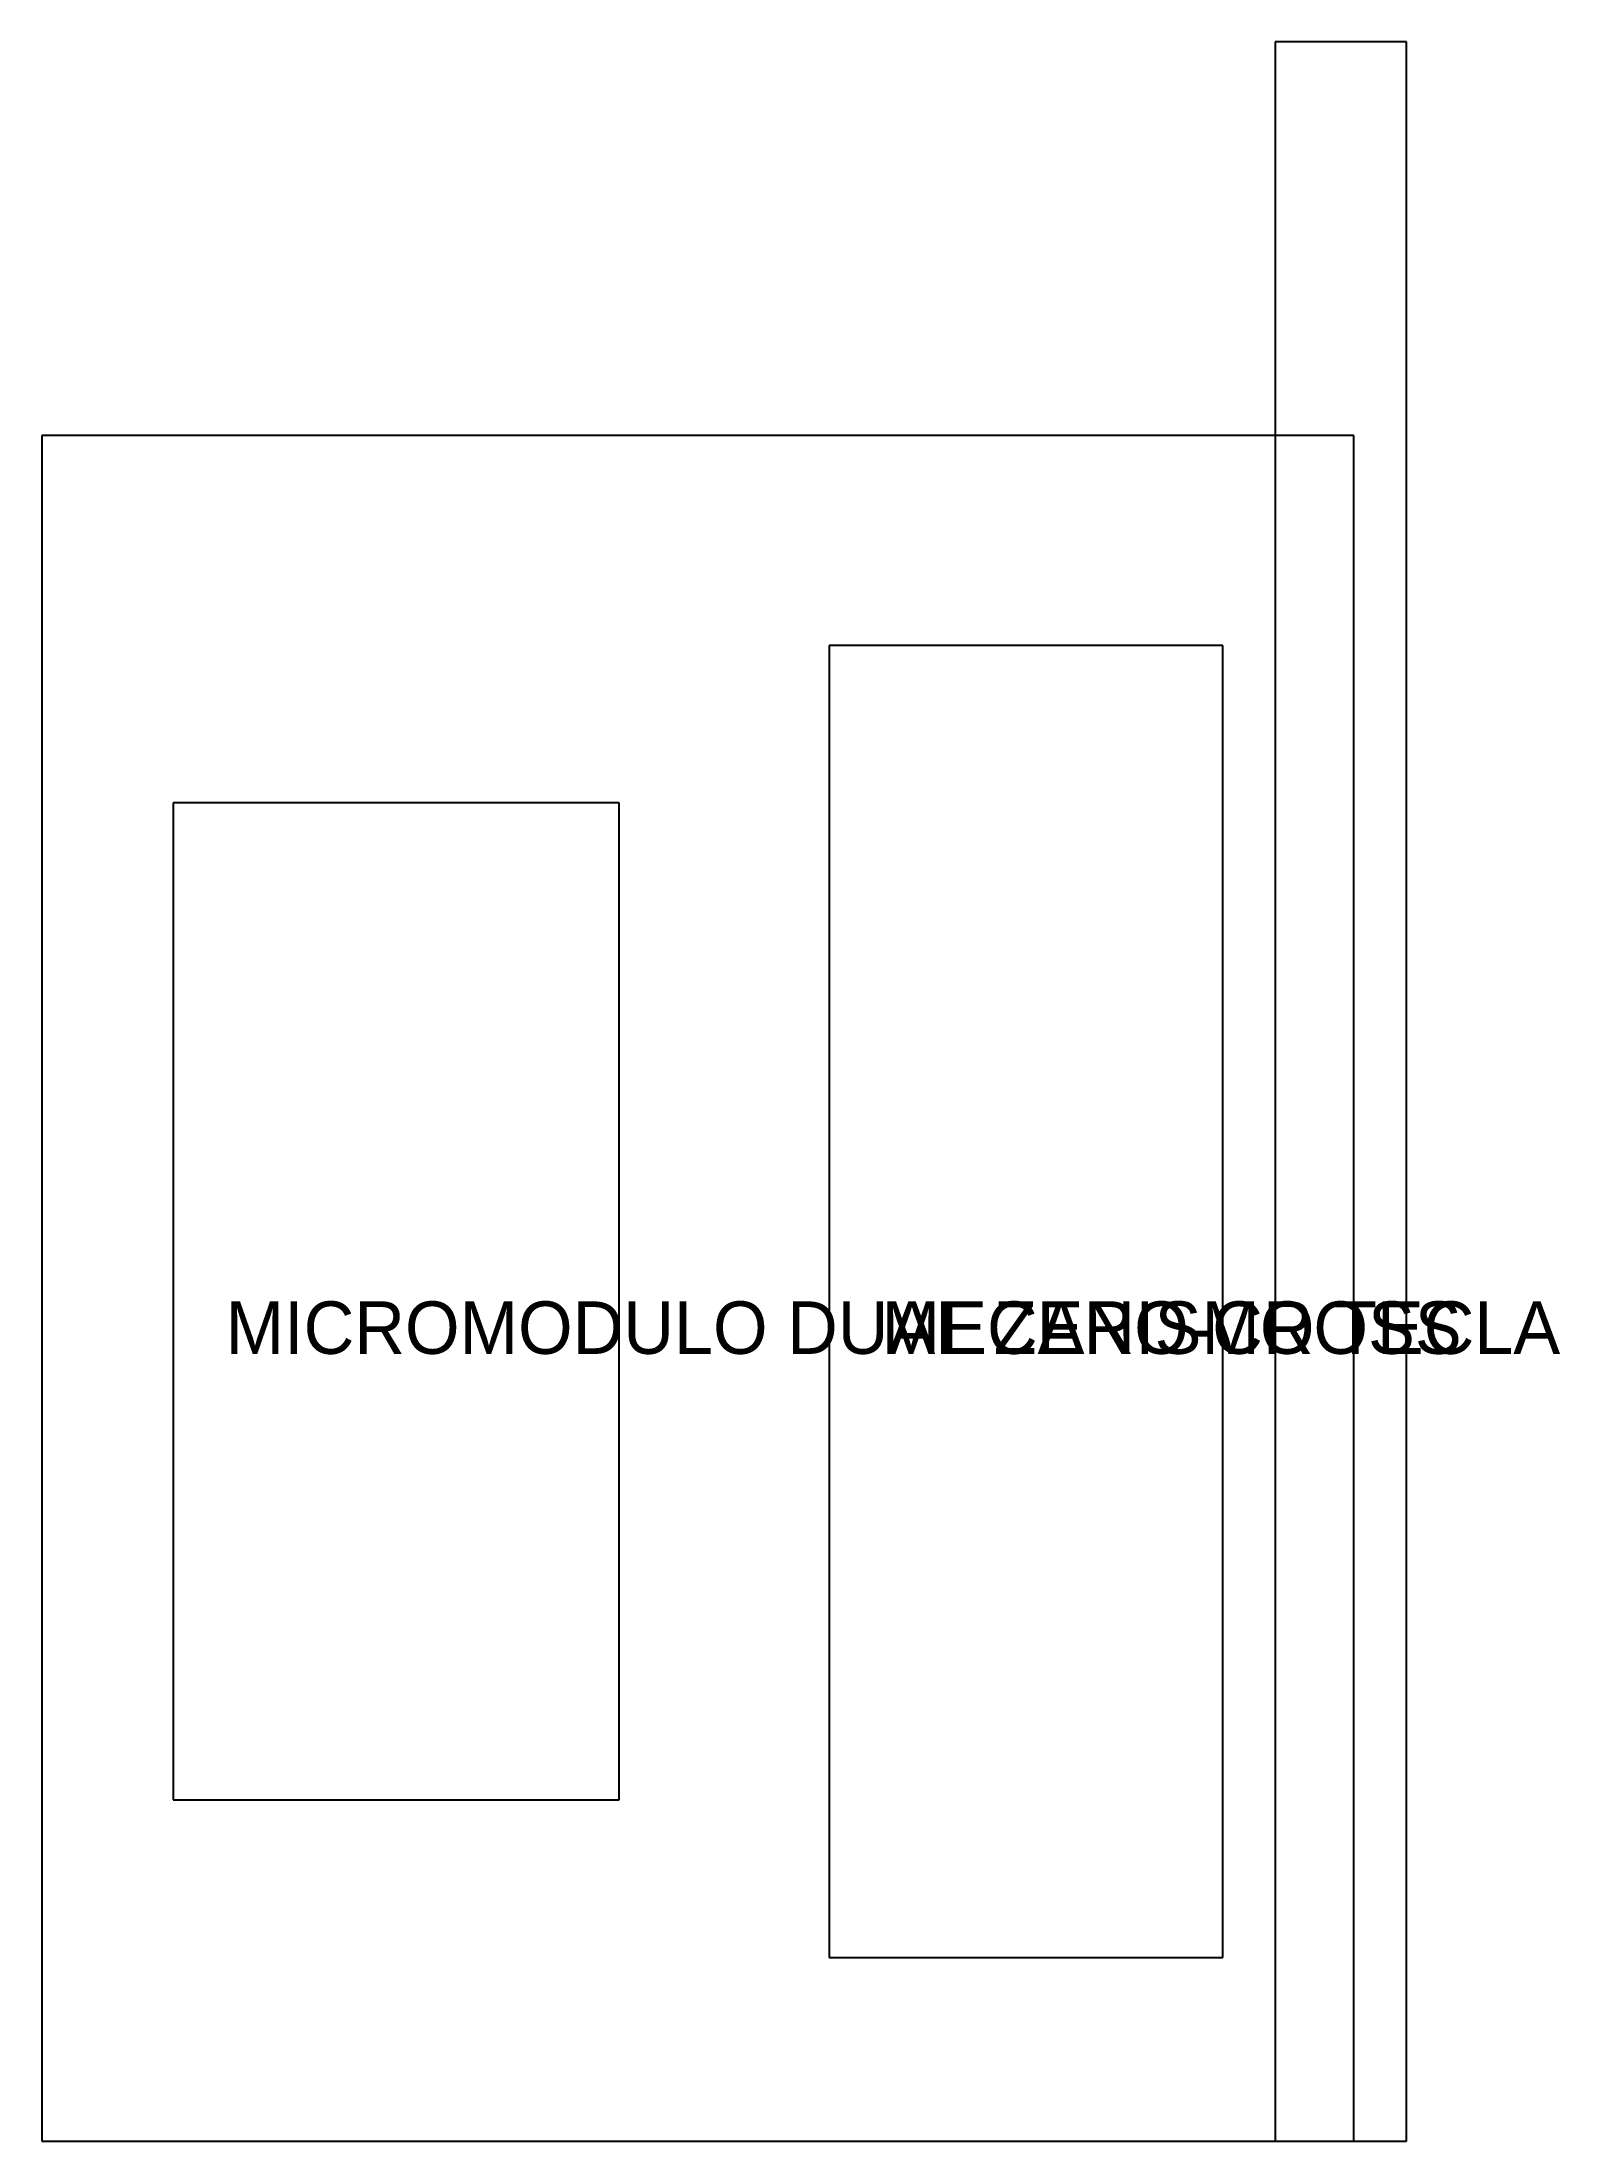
# Model space of a CAD drawing. Extents: x 0 to 57.9, y 0 to 80.
import ezdxf

# ---------------------------------------------------------------- set-up
doc = ezdxf.new("R2010")
doc.units = 0

msp = doc.modelspace()

# ---------------------------------------------------------------- linework, layer by layer
at = {"layer": 'CAJA_EMPOTRAR', "color": 2}
for p, q in [((50, 65), (0, 65)), ((0, 65), (0, 0)), ((50, 0), (50, 65)), ((0, 0), (50, 0))]:
    msp.add_line(p, q, dxfattribs=at)
at = {"layer": 'INTERRUPTOR_MECANISMO', "color": 7}
for p, q in [((45, 57), (30, 57)), ((30, 57), (30, 7)), ((45, 7), (45, 57)), ((30, 7), (45, 7))]:
    msp.add_line(p, q, dxfattribs=at)
at = {"layer": 'MARCO_DECORATIVO', "color": 1}
for p, q in [((52, 80), (47, 80)), ((47, 80), (47, 0)), ((52, 0), (52, 80)), ((47, 0), (52, 0))]:
    msp.add_line(p, q, dxfattribs=at)
at = {"layer": 'MICROMODULO', "color": 4}
for p, q in [((22, 51), (5, 51)), ((5, 51), (5, 13)), ((22, 13), (22, 51)), ((5, 13), (22, 13))]:
    msp.add_line(p, q, dxfattribs=at)

# ---------------------------------------------------------------- texts
at = {"layer": 'TEXTOS', "color": 4}
msp.add_text('MICROMODULO DUAL ZERO-CROSS', height=2, dxfattribs=at).set_placement((7, 30))
at = {"layer": 'TEXTOS', "color": 7}
msp.add_text('MECANISMO TECLA', height=2, dxfattribs=at).set_placement((32, 30))

doc.saveas('drawing.dxf')
